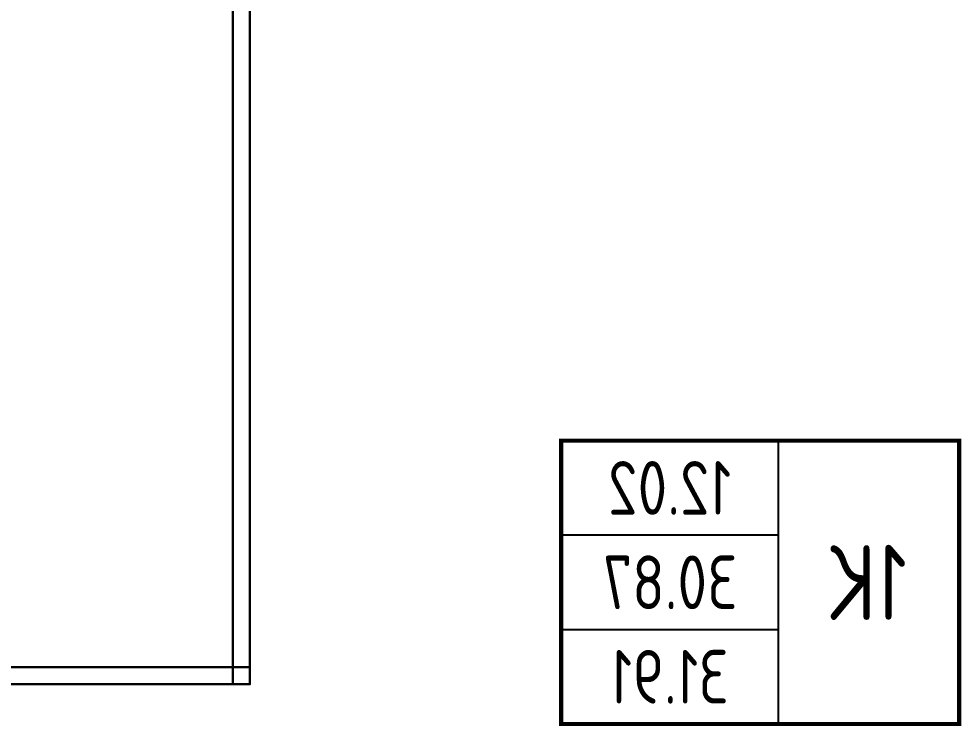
# Model space of a CAD drawing. Header units: millimetres. Extents: x 0 to 145404, y 0 to 194550.
# Drawn here: x 90999 to 95390, y 70851 to 74146 of the extents above; entities that cross this region are included whole.
import ezdxf
from ezdxf.enums import TextEntityAlignment as Align

# ---------------------------------------------------------------- set-up
doc = ezdxf.new("R2010")
doc.units = ezdxf.units.MM
doc.layers.add('АР - Перегородки 80', color=32, linetype='Continuous', lineweight=30)
doc.styles.add('ГОСТ 2.304', font='CS_Gost2304.shx')

# ---------------------------------------------------------------- blocks, each defined once
blk = doc.blocks.new('Квартира 1К 5450 тип 8')
at = {"ltscale": 75, "const_width": 20}
blk.add_lwpolyline([(-11654.4, 3485), (-9800, 3485), (-9800, 2165), (-11654.4, 2165)], close=True, dxfattribs=at)
at = {"ltscale": 75, "const_width": 8.8, "elevation": 227.2}
for points in [[(-10812, 3485), (-10812, 2165)], [(-9800, 3045), (-10812, 3045)], [(-9800, 2605), (-10812, 2605)]]:
    blk.add_lwpolyline(points, dxfattribs=at)
at = {"layer": 'АР - Перегородки 80'}
for points in [[(-8270, 5590), (-8270, 2350), (-8350, 2350), (-8350, 5590)], [(-8350, 2430), (-8350, 2350), (-7150, 2350), (-7150, 2430)]]:
    blk.add_lwpolyline(points, close=True, dxfattribs=at)
at = {"ltscale": 75, "style": 'ГОСТ 2.304'}
for s, height, p in [('12.02', 250, (-10306, 3265)), ('1К', 350, (-11233.2, 2825)), ('30.87', 250, (-10306, 2825)), ('31.91', 250, (-10306, 2385))]:
    blk.add_text(s, height=height, dxfattribs=at).set_placement(p, align=Align.MIDDLE_CENTER)
blk = doc.blocks.new('V_Section_3')
blk.add_blockref('Квартира 1К 5450 тип 8', (7150, -34650))

msp = doc.modelspace()

# ---------------------------------------------------------------- block references
at = {"xscale": -1}
msp.add_blockref('V_Section_3', (90875.5, 103346.1, 0), dxfattribs=at)

doc.saveas('drawing.dxf')
